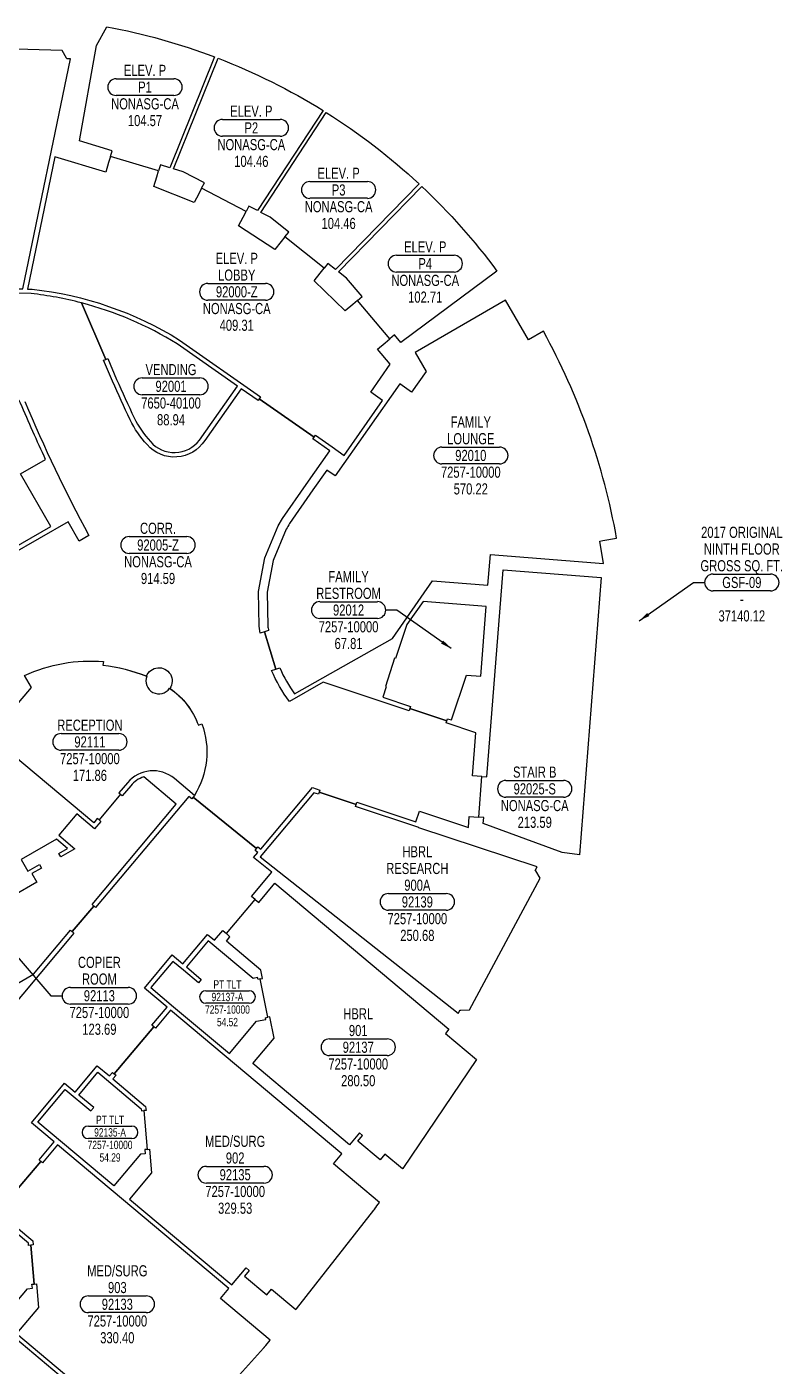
# Model space of a CAD drawing. Extents: x -1771 to 1587, y 4913 to 7321.
# Drawn here: x 774 to 1587, y 5866 to 7308 of the extents above; entities that cross this region are included whole.
import ezdxf
from ezdxf.enums import TextEntityAlignment as Align

# ---------------------------------------------------------------- set-up
doc = ezdxf.new("R2010")
doc.units = 0
doc.header["$LTSCALE"] = 48
doc.header["$MEASUREMENT"] = 0
doc.layers.get('0').update_dxf_attribs({"linetype": 'CONTINUOUS'})
for name, color, linetype in [('AREA', 3, 'CONTINUOUS'), ('AREA2', 1, 'CONTINUOUS'), ('COSTC', 6, 'CONTINUOUS'), ('PLINE2', 5, 'CONTINUOUS'), ('ROOMNA', 4, 'CONTINUOUS'), ('ROOMNO', 4, 'CONTINUOUS'), ('ROOMOV', 4, 'CONTINUOUS')]:
    doc.layers.add(name, color=color, linetype=linetype)
doc.dimstyles.get("Standard").update_dxf_attribs({"dimtxt": 0.18, "dimasz": 12, "dimexe": 0.18, "dimexo": 0.0625, "dimgap": 0.09, "dimtad": 0, "dimtih": 1, "dimtoh": 1, "dimdec": 4, "dimzin": 0, "dimtxsty": 'STANDARD', "dimcen": 0.09, "dimazin": 3, "dimtfac": 1, "dimtdec": 4, "dimtofl": 0, "dimtmove": 0, "dimatfit": 3, "dimtolj": 1, "dimtzin": 0})

# ---------------------------------------------------------------- blocks, each defined once
blk = doc.blocks.new('ROOM')
at = {"layer": 'ROOMOV'}
for p, q in [((-31, 9), (31, 9)), ((31, -9), (-31, -9))]:
    blk.add_line(p, q, dxfattribs=at)
for centre, start, end in [((-31, 0), 90, 270), ((31, 0), 270, 90)]:
    blk.add_arc(centre, 9.04, start, end, dxfattribs=at)
at = {"width": 0.75, "flags": 1}
for tag, p in [('FLFIN', (-60, -36)), ('ICRA', (60, -36)), ('FLCOND', (-60, -60)), ('FLTYPE', (-60, -48)), ('USER1', (60, -48)), ('USER2', (60, -60)), ('WLFIN', (-60, -72)), ('SITE', (-24, -72)), ('UCODE', (24, -72)), ('USER3', (60, -72)), ('WLTYPE', (-60, -84)), ('BLDG', (-24, -84)), ('UDESC', (24, -84)), ('USER4', (60, -84)), ('WLCOND', (-60, -96)), ('FLR', (-24, -96)), ('FCODE', (24, -96)), ('USER5', (60, -96)), ('CLFIN', (-60, -108)), ('COSTCD', (-24, -108)), ('FDESC', (24, -108)), ('USER6', (60, -108)), ('CLCOND', (-60, -132)), ('CLTYPE', (-60, -120)), ('DEPTD', (-24, -120)), ('RDES', (-24, -132)), ('CONTACT', (24, -132)), ('DIVISION', (24, -120)), ('USER7', (60, -120)), ('USER8', (60, -132)), ('CLHT', (-60, -144)), ('CHDATE', (-24, -144)), ('OCCUP', (24, -144)), ('BLOCK', (60, -144)), ('BASE', (-60, -156)), ('CBACK', (-24, -156)), ('PRCONTACT', (24, -156)), ('BLOCK2', (60, -156))]:
    blk.add_attdef(tag, text='', height=6, dxfattribs=at).set_placement(p, align=Align.MIDDLE_CENTER)
at = {"layer": 'AREA', "width": 0.75}
blk.add_attdef('AREA', text='', height=12, dxfattribs=at).set_placement((0, -36), align=Align.MIDDLE_CENTER)
at = {"layer": 'AREA2', "width": 0.75}
blk.add_attdef('AREA2', text='', height=12, dxfattribs=at).set_placement((0, -36), align=Align.MIDDLE_CENTER)
at = {"layer": 'COSTC', "width": 0.75}
blk.add_attdef('COSTC', text='', height=12, dxfattribs=at).set_placement((0, -18), align=Align.MIDDLE_CENTER)
at = {"layer": 'ROOMNA', "width": 0.75}
for tag, p in [('RMNAA', (0, 54)), ('RMNAB', (0, 36)), ('RMNAC', (0, 18))]:
    blk.add_attdef(tag, text='', height=12, dxfattribs=at).set_placement(p, align=Align.MIDDLE_CENTER)
at = {"layer": 'ROOMNO', "width": 0.75}
blk.add_attdef('RMNU', text='', height=12, dxfattribs=at).set_placement((0, 0), align=Align.MIDDLE_CENTER)

msp = doc.modelspace()

# ---------------------------------------------------------------- linework, layer by layer
at = {"layer": 'PLINE2', "color": 6}
for points in [[(830.5, 7184.6), (848.7, 7287.3), (860, 7307.5, -0.044734), (975.9, 7275.1), (927.6, 7155.8), (917.5, 7158.8), (915.6, 7152.5), (863.8, 7167.8), (865.7, 7174.1)], [(931.5, 7154.6), (979.6, 7273.6, -0.04685), (1092.5, 7217.5), (1022.2, 7109.7), (1012.8, 7114.6), (1009.7, 7108.7), (961.9, 7133.7), (964.9, 7139.6), (942.1, 7151.5)], [(1025.7, 7107.8), (1095.9, 7215.3, -0.04685), (1195.8, 7138.5), (1106.1, 7046.3), (1097.8, 7052.9), (1093.7, 7047.7), (1051.5, 7081.4), (1055.7, 7086.6), (1035.6, 7102.7)], [(1082.9, 7034.1), (1089.6, 7042.5), (1093.7, 7047.7), (1051.5, 7081.4), (1047.4, 7076.3), (1040.7, 7067.9), (1001.7, 7093.3), (1006.6, 7102.8), (1009.7, 7108.7), (961.9, 7133.7), (958.8, 7127.8), (953.8, 7118.3), (910.6, 7135.8), (913.7, 7146.1), (915.6, 7152.5), (863.8, 7167.8), (861.9, 7161.4), (858.9, 7151.1), (804.1, 7167.4), (774.7, 7025.3), (779.5, 7025.2, -0.110962), (938.2, 6970.4), (1025.4, 6909.2), (1024, 6907.2), (1083, 6865.9), (1084.4, 6867.9), (1102.4, 6855.3), (1102.4, 6855.3), (1115.3, 6846.3), (1156.6, 6905.2), (1143.8, 6914.2), (1164.9, 6944.3), (1151.2, 6960.5), (1159.4, 6967.4), (1164.4, 6971.7), (1129.5, 7012.9), (1124.5, 7008.6), (1116.3, 7001.7)], [(1109.3, 7043.8), (1198.7, 7135.8, -0.045392), (1279.7, 7044.4), (1176.3, 6967.9), (1169.5, 6976), (1164.4, 6971.7), (1129.5, 7012.9), (1134.6, 7017.2), (1117.9, 7036.8)], [(1000.5, 6920.7), (935.5, 6966.3, 0.074521), (832.5, 7010.4), (858.7, 6949.5), (860.9, 6950.5), (870.5, 6928.1, 0.006158), (889.4, 6886.7, 0.073548), (906.8, 6861.1, 0.474608), (959.5, 6862.6)], [(1329.6, 6979.8), (1313.6, 6970.6), (1289, 7013.3), (1191.6, 6957.1), (1203.4, 6936.6), (1187.8, 6914.3), (1175.1, 6923.2), (1105.7, 6824.1), (1096.5, 6830.5), (1081.7, 6809.1), (1056.6, 6773, 0.010958), (1052.9, 6766.7), (1038.8, 6733.2), (1032.3, 6699), (1033.1, 6662.6, 0.007538), (1033.9, 6657.7), (1029.4, 6656.3), (1041.6, 6616.1), (1046, 6617.5, 0.048405), (1061.9, 6589.5), (1167.1, 6649.3), (1210.4, 6711.2), (1270, 6706.6), (1272.6, 6739.5), (1394.3, 6730), (1390.2, 6753.9), (1393.6, 6754.5), (1393.6, 6754.5), (1408.4, 6757.1, 0.081815)], [(767.2, 6826.3), (794.1, 6841.8, -0.010092), (767.2, 6902.4, 0.360332), (745.6, 6913.7), (572.9, 6883.3), (572.5, 6885.7), (537.1, 6879.4), (537.5, 6877), (504.9, 6871.3), (624.8, 6663.7), (651.5, 6656.5), (654.4, 6658.2), (655.6, 6656.1), (686.8, 6674.1), (685.5, 6676.2), (759.9, 6719.1), (747.9, 6739.9), (799.8, 6769.9)], [(771.5, 6609.5, -0.128472), (856.3, 6624.4), (855.8, 6620.4, -0.072001), (902.8, 6608.5, 0.884146), (927.5, 6595.7, -0.154976), (958.4, 6555.9), (962.2, 6557.3, -0.233501), (954.1, 6480.4), (932.7, 6498.4, 0.414081), (882, 6493.9), (872.9, 6483), (874.7, 6481.5), (851.6, 6453.9), (849.7, 6455.5), (845.8, 6450.7), (734.7, 6543.9), (738, 6547.8), (736.1, 6549.4), (759.3, 6577), (761.1, 6575.4), (778.9, 6596.6)], [(1103.8, 6083.7), (1112.8, 6094.5), (928.5, 6249.2), (912.2, 6229.8), (910.4, 6231.3), (867.9, 6180.8), (869.8, 6179.2), (866.5, 6175.2), (901.7, 6145.7), (902.1, 6141.3), (899.7, 6141.1), (903.4, 6099.3), (905.8, 6099.5), (908, 6074.1), (884.3, 6045.8), (994.5, 5953.5), (1009.9, 5971.8), (1013.1, 5969.1), (1008, 5962.9), (1032, 5942.8), (1037.2, 5948.9), (1063.3, 5927), (1063.9, 5927.8), (1147.1, 6034.1), (1147.1, 6034.1), (1147.5, 6034.6), (1147.7, 6034.5, 0.00006), (1148.1, 6035), (1147.9, 6035.1, 0.000793), (1153.2, 6042.3)]]:
    msp.add_lwpolyline(points, format="xyb", close=True, dxfattribs=at)
for points in [[(821, 7272.9), (817.4, 7273), (817.4, 7272.9), (817, 7272.9), (816.5, 7273.8), (812, 7281.9), (651.3, 7286.7), (646.4, 7279), (645.8, 7278), (645.7, 7278), (645.4, 7278), (645.5, 7278.1), (641.8, 7278.2), (662.4, 7137.2), (678.2, 7028.2), (684.6, 7028), (684.6, 7028), (720.6, 7026.9), (720.5, 7024.5), (764.5, 7023.2), (764.6, 7025.6), (769.7, 7025.5)], [(1286.4, 6723.1), (1391.8, 6714.8), (1368.5, 6416.5), (1349.9, 6418.8), (1264.9, 6450), (1265.5, 6456.5), (1260, 6456.8), (1263.4, 6500.7), (1268.9, 6500.3)], [(1268.2, 6683.8), (1200.1, 6689), (1182.8, 6664.4), (1170.6, 6627.6), (1169.6, 6627.9), (1159.6, 6597.5), (1160.6, 6597.2), (1156.9, 6585.9), (1186.6, 6576.1), (1185.8, 6573.8), (1225.7, 6560.6), (1226.5, 6562.9), (1230.9, 6561.5), (1246.9, 6609.9), (1262.4, 6608.7)], [(1326.3, 6391.3), (1321.5, 6399.1), (1320.8, 6400.3), (1321, 6400.2), (1321.1, 6400.4), (1321.2, 6400.4), (1322.9, 6403.6), (1195.6, 6445.6), (1195.6, 6445.7), (1127.3, 6468.3), (1128.1, 6470.6), (1088.2, 6483.8), (1087.5, 6481.5), (1082.7, 6483), (1024.9, 6414.1), (1237.8, 6245.8), (1237.9, 6245.7), (1239.7, 6248.9), (1239.6, 6249), (1239.8, 6249.3), (1240.8, 6249.3), (1250.1, 6249.7)], [(992.4, 6328.3), (988.5, 6331.6), (1019.4, 6368.3), (1023.3, 6365), (1040.8, 6385.9), (1228, 6228.6), (1224.2, 6224.1), (1257.5, 6196.2), (1178.3, 6078.7), (1178.1, 6078.4), (1159.2, 6094.3), (1154, 6088.1), (1130, 6108.3), (1135.1, 6114.5), (1131.9, 6117.2), (1121.1, 6104.4), (1017.1, 6191.7), (1040.1, 6219), (1035.4, 6242), (1033.1, 6241.6), (1024.8, 6282.8), (1027.4, 6283.3), (1025.7, 6292.3), (988.5, 6323.5)], [(1024.8, 6282.8), (1022.6, 6282.3), (1022.2, 6284.3), (1017.2, 6283.4), (969, 6323.8), (945.5, 6295.8), (961.5, 6282.3), (958.4, 6278.6), (942.3, 6292.1), (942.3, 6292.1), (930.8, 6301.7), (907.1, 6273.5), (931.6, 6252.9), (931.6, 6252.9), (991.9, 6202.4), (1021.1, 6237.2), (1031, 6239.2), (1030.7, 6241.1), (1033.1, 6241.6)], [(785.6, 6128.7), (815.1, 6163.8), (842.7, 6140.7), (845.8, 6144.4), (829.7, 6157.9), (850.3, 6182.4), (897, 6143.2), (897.2, 6140.9), (899.6, 6141.1), (903.4, 6099.3), (900.9, 6099.1), (901.3, 6094.7), (896.2, 6094.3), (867.6, 6060.1)], [(778.2, 5996.3), (775.7, 5996.1), (775.5, 5998.4), (728.8, 6037.6), (708.2, 6013.1), (724.3, 5999.6), (721.2, 5995.9), (693.6, 6019), (664.1, 5983.9), (746, 5915.2), (774.7, 5949.4), (779.8, 5949.9), (779.4, 5954.3), (781.9, 5954.5)]]:
    msp.add_lwpolyline(points, close=True, dxfattribs=at)
for points in [[(771.5, 6609.5, -0.128472), (856.3, 6624.4), (855.8, 6620.4, -0.071629), (902.6, 6608.5, -1.130694), (927.7, 6595.5, -0.154207), (958.4, 6555.9), (962.2, 6557.3, -0.233501), (954.1, 6480.4), (954.2, 6480.4), (952.7, 6478.6), (1021, 6423.1), (1022.5, 6425), (1025.6, 6422.5), (1081.1, 6488.7), (1089, 6486.1), (1088.2, 6483.8), (1128.1, 6470.6), (1128.9, 6472.9), (1192.5, 6451.9), (1196.3, 6463.3), (1249, 6445.8), (1249.9, 6457.5), (1254.6, 6457.2), (1260, 6456.8), (1263.4, 6500.7), (1253.3, 6501.4), (1256.9, 6547.7), (1225, 6558.3), (1225.7, 6560.6), (1185.8, 6573.8), (1185.1, 6571.5), (1092.6, 6602.1), (1056.3, 6581.4, -0.05491), (1037.1, 6614.8), (1041.6, 6616.1), (1029.4, 6656.3), (1025, 6655), (1023.8, 6662.4), (1023, 6699.8), (1029.9, 6735.9), (1044.3, 6770.3), (1048.8, 6778.4), (1074.3, 6814.8), (1099.8, 6851.2), (1081.6, 6863.9), (1083, 6865.9), (1024, 6907.2), (1022.7, 6905.2), (1004.5, 6917.9), (965.2, 6862.2, -0.498633), (903.2, 6857.8, -0.073604), (885, 6884.6, -0.006164), (866.1, 6926.1), (856.4, 6948.6), (858.7, 6949.5), (832.5, 7010.4, 0.036359), (778.5, 7020.4), (764.4, 7020.8)], [(771.7, 6904.3, 0.024412), (840.6, 6760.1), (830.2, 6754.1), (818.2, 6774.8), (755.8, 6738.8)], [(752.1, 6271.1), (781.1, 6287.8), (820.9, 6335.2), (822.8, 6333.7), (845.9, 6361.3), (844.1, 6362.8), (934.7, 6470.9), (899.6, 6500.3, 0.137486), (885.7, 6490.8), (876.6, 6479.9), (874.7, 6481.5), (851.6, 6453.9), (853.5, 6452.3), (846.8, 6444.4), (827.6, 6460.4), (808.4, 6437.4), (825.6, 6423), (810.4, 6414.2), (808.3, 6417.9), (817.7, 6423.3), (805.9, 6433.2), (767.8, 6411.2), (775.1, 6398.7), (787.5, 6405.9), (789.6, 6402.2), (779.2, 6396.2), (784.6, 6386.8), (710.1, 6343.8)], [(938.2, 5785.1), (1028.5, 5885.6), (1028.5, 5885.6), (1028.9, 5886), (1029, 5885.9, 0.000058), (1029.4, 5886.4), (1029.3, 5886.5, 0.00089), (1035.8, 5894.1), (982.3, 5938.9), (991.3, 5949.7), (807, 6104.4), (790.7, 6085), (788.9, 6086.5), (746.4, 6036), (748.3, 6034.4), (745, 6030.4), (780.2, 6000.9), (780.6, 5996.5), (778.2, 5996.3), (781.9, 5954.5), (784.3, 5954.7), (786.5, 5929.3), (762.8, 5901.1), (873, 5808.7)]]:
    msp.add_lwpolyline(points, format="xyb", dxfattribs=at)
for points in [[(746.4, 6036), (788.9, 6086.5), (787, 6088.1), (803.3, 6107.5), (778.8, 6128.1), (814.5, 6170.7), (826, 6161.1), (849.7, 6189.3), (862.7, 6178.4), (866.1, 6182.3), (867.9, 6180.8), (910.4, 6231.3), (908.5, 6232.9), (924.8, 6252.3), (900.3, 6272.9), (930.2, 6308.6), (941.7, 6298.9), (968.4, 6330.7), (975.9, 6324.4), (984.6, 6334.9), (988.5, 6331.6), (1019.4, 6368.3), (1015.5, 6371.6), (1037.6, 6397.9), (1017.9, 6413.4), (1022.4, 6418.8), (1019.5, 6421.2), (1021, 6423.1), (952.7, 6478.6), (951.2, 6476.7), (948.1, 6479.3), (847.8, 6359.7), (845.9, 6361.3), (822.8, 6333.7), (824.6, 6332.1), (679.7, 6159.3)], [(869.8, 5804.9), (685.5, 5959.6), (669.2, 5940.2), (667.4, 5941.8), (625, 5891.2), (626.8, 5889.7), (623.5, 5885.7), (658.4, 5856.4)]]:
    msp.add_lwpolyline(points, dxfattribs=at)

# ---------------------------------------------------------------- block references
at = {"layer": 'ROOMNO'}
ref = msp.add_blockref('ROOM', (901, 7242.6), dxfattribs=at)
ref.add_attrib('RMNU', 'P1', dxfattribs={"height": 12, "width": 0.75}).set_placement((901, 7242.6), align=Align.MIDDLE_CENTER)
ref.add_attrib('RMNAC', 'ELEV. P', dxfattribs={"layer": 'ROOMNA', "height": 12, "width": 0.75}).set_placement((901, 7260.6), align=Align.MIDDLE_CENTER)
ref.add_attrib('COSTC', 'NONASG-CA', dxfattribs={"layer": 'COSTC', "height": 12, "width": 0.75}).set_placement((901, 7224.6), align=Align.MIDDLE_CENTER)
ref.add_attrib('AREA2', '104.57', dxfattribs={"layer": 'AREA2', "height": 12, "width": 0.75}).set_placement((901, 7206.6), align=Align.MIDDLE_CENTER)
ref = msp.add_blockref('ROOM', (1015.4, 7198.7), dxfattribs=at)
ref.add_attrib('RMNU', 'P2', dxfattribs={"height": 12, "width": 0.75}).set_placement((1015.4, 7198.7), align=Align.MIDDLE_CENTER)
ref.add_attrib('RMNAC', 'ELEV. P', dxfattribs={"layer": 'ROOMNA', "height": 12, "width": 0.75}).set_placement((1015.4, 7216.7), align=Align.MIDDLE_CENTER)
ref.add_attrib('COSTC', 'NONASG-CA', dxfattribs={"layer": 'COSTC', "height": 12, "width": 0.75}).set_placement((1015.4, 7180.7), align=Align.MIDDLE_CENTER)
ref.add_attrib('AREA2', '104.46', dxfattribs={"layer": 'AREA2', "height": 12, "width": 0.75}).set_placement((1015.4, 7162.7), align=Align.MIDDLE_CENTER)
ref = msp.add_blockref('ROOM', (1109.3, 7131.9), dxfattribs=at)
ref.add_attrib('RMNU', 'P3', dxfattribs={"height": 12, "width": 0.75}).set_placement((1109.3, 7131.9), align=Align.MIDDLE_CENTER)
ref.add_attrib('RMNAC', 'ELEV. P', dxfattribs={"layer": 'ROOMNA', "height": 12, "width": 0.75}).set_placement((1109.3, 7149.9), align=Align.MIDDLE_CENTER)
ref.add_attrib('COSTC', 'NONASG-CA', dxfattribs={"layer": 'COSTC', "height": 12, "width": 0.75}).set_placement((1109.3, 7113.9), align=Align.MIDDLE_CENTER)
ref.add_attrib('AREA2', '104.46', dxfattribs={"layer": 'AREA2', "height": 12, "width": 0.75}).set_placement((1109.3, 7095.9), align=Align.MIDDLE_CENTER)
ref = msp.add_blockref('ROOM', (999.7, 7022.3), dxfattribs=at)
ref.add_attrib('RMNU', '92000-Z', dxfattribs={"height": 12, "width": 0.75}).set_placement((999.7, 7022.3), align=Align.MIDDLE_CENTER)
ref.add_attrib('RMNAB', 'ELEV. P', dxfattribs={"layer": 'ROOMNA', "height": 12, "width": 0.75}).set_placement((999.7, 7058.3), align=Align.MIDDLE_CENTER)
ref.add_attrib('RMNAC', 'LOBBY', dxfattribs={"layer": 'ROOMNA', "height": 12, "width": 0.75}).set_placement((999.7, 7040.3), align=Align.MIDDLE_CENTER)
ref.add_attrib('COSTC', 'NONASG-CA', dxfattribs={"layer": 'COSTC', "height": 12, "width": 0.75}).set_placement((999.7, 7004.3), align=Align.MIDDLE_CENTER)
ref.add_attrib('AREA2', '409.31', dxfattribs={"layer": 'AREA2', "height": 12, "width": 0.75}).set_placement((999.7, 6986.3), align=Align.MIDDLE_CENTER)
ref = msp.add_blockref('ROOM', (1202.5, 7052.6), dxfattribs=at)
ref.add_attrib('RMNU', 'P4', dxfattribs={"height": 12, "width": 0.75}).set_placement((1202.5, 7052.6), align=Align.MIDDLE_CENTER)
ref.add_attrib('RMNAC', 'ELEV. P', dxfattribs={"layer": 'ROOMNA', "height": 12, "width": 0.75}).set_placement((1202.5, 7070.6), align=Align.MIDDLE_CENTER)
ref.add_attrib('COSTC', 'NONASG-CA', dxfattribs={"layer": 'COSTC', "height": 12, "width": 0.75}).set_placement((1202.5, 7034.6), align=Align.MIDDLE_CENTER)
ref.add_attrib('AREA2', '102.71', dxfattribs={"layer": 'AREA2', "height": 12, "width": 0.75}).set_placement((1202.5, 7016.6), align=Align.MIDDLE_CENTER)
ref = msp.add_blockref('ROOM', (929, 6920.6), dxfattribs=at)
ref.add_attrib('RMNU', '92001', dxfattribs={"height": 12, "width": 0.75}).set_placement((929, 6920.6), align=Align.MIDDLE_CENTER)
ref.add_attrib('RMNAC', 'VENDING', dxfattribs={"layer": 'ROOMNA', "height": 12, "width": 0.75}).set_placement((929, 6938.6), align=Align.MIDDLE_CENTER)
ref.add_attrib('COSTC', '7650-40100', dxfattribs={"layer": 'COSTC', "height": 12, "width": 0.75}).set_placement((929, 6902.6), align=Align.MIDDLE_CENTER)
ref.add_attrib('AREA2', '88.94', dxfattribs={"layer": 'AREA2', "height": 12, "width": 0.75}).set_placement((929, 6884.6), align=Align.MIDDLE_CENTER)
ref = msp.add_blockref('ROOM', (1251.5, 6846.2), dxfattribs=at)
ref.add_attrib('RMNU', '92010', dxfattribs={"height": 12, "width": 0.75}).set_placement((1251.5, 6846.2), align=Align.MIDDLE_CENTER)
ref.add_attrib('RMNAB', 'FAMILY', dxfattribs={"layer": 'ROOMNA', "height": 12, "width": 0.75}).set_placement((1251.5, 6882.2), align=Align.MIDDLE_CENTER)
ref.add_attrib('RMNAC', 'LOUNGE', dxfattribs={"layer": 'ROOMNA', "height": 12, "width": 0.75}).set_placement((1251.5, 6864.2), align=Align.MIDDLE_CENTER)
ref.add_attrib('COSTC', '7257-10000', dxfattribs={"layer": 'COSTC', "height": 12, "width": 0.75}).set_placement((1251.5, 6828.2), align=Align.MIDDLE_CENTER)
ref.add_attrib('AREA2', '570.22', dxfattribs={"layer": 'AREA2', "height": 12, "width": 0.75}).set_placement((1251.5, 6810.2), align=Align.MIDDLE_CENTER)
ref = msp.add_blockref('ROOM', (915, 6749.8), dxfattribs=at)
ref.add_attrib('RMNU', '92005-Z', dxfattribs={"height": 12, "width": 0.75}).set_placement((915, 6749.8), align=Align.MIDDLE_CENTER)
ref.add_attrib('RMNAC', 'CORR.', dxfattribs={"layer": 'ROOMNA', "height": 12, "width": 0.75}).set_placement((915, 6767.8), align=Align.MIDDLE_CENTER)
ref.add_attrib('COSTC', 'NONASG-CA', dxfattribs={"layer": 'COSTC', "height": 12, "width": 0.75}).set_placement((915, 6731.8), align=Align.MIDDLE_CENTER)
ref.add_attrib('AREA2', '914.59', dxfattribs={"layer": 'AREA2', "height": 12, "width": 0.75}).set_placement((915, 6713.8), align=Align.MIDDLE_CENTER)
ref = msp.add_blockref('ROOM', (1543.1, 6709.5), dxfattribs=at)
ref.add_attrib('RMNU', 'GSF-09', dxfattribs={"height": 12, "width": 0.75}).set_placement((1543.1, 6709.5), align=Align.MIDDLE_CENTER)
ref.add_attrib('RMNAA', '2017 ORIGINAL', dxfattribs={"layer": 'ROOMNA', "height": 12, "width": 0.75}).set_placement((1543.1, 6763.5), align=Align.MIDDLE_CENTER)
ref.add_attrib('RMNAB', 'NINTH FLOOR', dxfattribs={"layer": 'ROOMNA', "height": 12, "width": 0.75}).set_placement((1543.1, 6745.5), align=Align.MIDDLE_CENTER)
ref.add_attrib('RMNAC', 'GROSS SQ. FT.', dxfattribs={"layer": 'ROOMNA', "height": 12, "width": 0.75}).set_placement((1543.1, 6727.5), align=Align.MIDDLE_CENTER)
ref.add_attrib('COSTC', '-', dxfattribs={"layer": 'COSTC', "height": 12, "width": 0.75}).set_placement((1543.1, 6691.5), align=Align.MIDDLE_CENTER)
ref.add_attrib('AREA', '37140.12', dxfattribs={"layer": 'AREA', "height": 12, "width": 0.75}).set_placement((1543.1, 6673.5), align=Align.MIDDLE_CENTER)
ref = msp.add_blockref('ROOM', (1120, 6679.8), dxfattribs=at)
ref.add_attrib('RMNU', '92012', dxfattribs={"height": 12, "width": 0.75}).set_placement((1120, 6679.8), align=Align.MIDDLE_CENTER)
ref.add_attrib('RMNAB', 'FAMILY', dxfattribs={"layer": 'ROOMNA', "height": 12, "width": 0.75}).set_placement((1120, 6715.8), align=Align.MIDDLE_CENTER)
ref.add_attrib('RMNAC', 'RESTROOM', dxfattribs={"layer": 'ROOMNA', "height": 12, "width": 0.75}).set_placement((1120, 6697.8), align=Align.MIDDLE_CENTER)
ref.add_attrib('COSTC', '7257-10000', dxfattribs={"layer": 'COSTC', "height": 12, "width": 0.75}).set_placement((1120, 6661.8), align=Align.MIDDLE_CENTER)
ref.add_attrib('AREA2', '67.81', dxfattribs={"layer": 'AREA2', "height": 12, "width": 0.75}).set_placement((1120, 6643.8), align=Align.MIDDLE_CENTER)
ref = msp.add_blockref('ROOM', (841.7, 6537.9), dxfattribs=at)
ref.add_attrib('RMNU', '92111', dxfattribs={"height": 12, "width": 0.75}).set_placement((841.7, 6537.9), align=Align.MIDDLE_CENTER)
ref.add_attrib('RMNAC', 'RECEPTION', dxfattribs={"layer": 'ROOMNA', "height": 12, "width": 0.75}).set_placement((841.7, 6555.9), align=Align.MIDDLE_CENTER)
ref.add_attrib('COSTC', '7257-10000', dxfattribs={"layer": 'COSTC', "height": 12, "width": 0.75}).set_placement((841.7, 6519.9), align=Align.MIDDLE_CENTER)
ref.add_attrib('AREA2', '171.86', dxfattribs={"layer": 'AREA2', "height": 12, "width": 0.75}).set_placement((841.7, 6501.9), align=Align.MIDDLE_CENTER)
ref = msp.add_blockref('ROOM', (1320.3, 6487.4), dxfattribs=at)
ref.add_attrib('RMNU', '92025-S', dxfattribs={"height": 12, "width": 0.75}).set_placement((1320.3, 6487.4), align=Align.MIDDLE_CENTER)
ref.add_attrib('RMNAC', 'STAIR B', dxfattribs={"layer": 'ROOMNA', "height": 12, "width": 0.75}).set_placement((1320.3, 6505.4), align=Align.MIDDLE_CENTER)
ref.add_attrib('COSTC', 'NONASG-CA', dxfattribs={"layer": 'COSTC', "height": 12, "width": 0.75}).set_placement((1320.3, 6469.4), align=Align.MIDDLE_CENTER)
ref.add_attrib('AREA2', '213.59', dxfattribs={"layer": 'AREA2', "height": 12, "width": 0.75}).set_placement((1320.3, 6451.4), align=Align.MIDDLE_CENTER)
ref = msp.add_blockref('ROOM', (1194, 6365.7), dxfattribs=at)
ref.add_attrib('RMNU', '92139', dxfattribs={"height": 12, "width": 0.75}).set_placement((1194, 6365.7), align=Align.MIDDLE_CENTER)
ref.add_attrib('RMNAA', 'HBRL', dxfattribs={"layer": 'ROOMNA', "height": 12, "width": 0.75}).set_placement((1194, 6419.7), align=Align.MIDDLE_CENTER)
ref.add_attrib('RMNAB', 'RESEARCH', dxfattribs={"layer": 'ROOMNA', "height": 12, "width": 0.75}).set_placement((1194, 6401.7), align=Align.MIDDLE_CENTER)
ref.add_attrib('RMNAC', '900A', dxfattribs={"layer": 'ROOMNA', "height": 12, "width": 0.75}).set_placement((1194, 6383.7), align=Align.MIDDLE_CENTER)
ref.add_attrib('COSTC', '7257-10000', dxfattribs={"layer": 'COSTC', "height": 12, "width": 0.75}).set_placement((1194, 6347.7), align=Align.MIDDLE_CENTER)
ref.add_attrib('AREA2', '250.68', dxfattribs={"layer": 'AREA2', "height": 12, "width": 0.75}).set_placement((1194, 6329.7), align=Align.MIDDLE_CENTER)
ref = msp.add_blockref('ROOM', (851.9, 6264.7), dxfattribs=at)
ref.add_attrib('RMNU', '92113', dxfattribs={"height": 12, "width": 0.75}).set_placement((851.9, 6264.7), align=Align.MIDDLE_CENTER)
ref.add_attrib('RMNAB', 'COPIER', dxfattribs={"layer": 'ROOMNA', "height": 12, "width": 0.75}).set_placement((851.9, 6300.7), align=Align.MIDDLE_CENTER)
ref.add_attrib('RMNAC', 'ROOM', dxfattribs={"layer": 'ROOMNA', "height": 12, "width": 0.75}).set_placement((851.9, 6282.7), align=Align.MIDDLE_CENTER)
ref.add_attrib('COSTC', '7257-10000', dxfattribs={"layer": 'COSTC', "height": 12, "width": 0.75}).set_placement((851.9, 6246.7), align=Align.MIDDLE_CENTER)
ref.add_attrib('AREA2', '123.69', dxfattribs={"layer": 'AREA2', "height": 12, "width": 0.75}).set_placement((851.9, 6228.7), align=Align.MIDDLE_CENTER)
ref = msp.add_blockref('ROOM', (989.7, 6263.4), dxfattribs=dict(at, xscale=0.75, yscale=0.75, zscale=0.75))
ref.add_attrib('RMNU', '92137-A', dxfattribs={"height": 9, "width": 0.75}).set_placement((989.7, 6263.4), align=Align.MIDDLE_CENTER)
ref.add_attrib('RMNAC', 'PT TLT', dxfattribs={"layer": 'ROOMNA', "height": 9, "width": 0.75}).set_placement((989.7, 6276.9), align=Align.MIDDLE_CENTER)
ref.add_attrib('COSTC', '7257-10000', dxfattribs={"layer": 'COSTC', "height": 9, "width": 0.75}).set_placement((989.7, 6249.9), align=Align.MIDDLE_CENTER)
ref.add_attrib('AREA2', '54.52', dxfattribs={"layer": 'AREA2', "height": 9, "width": 0.75}).set_placement((989.7, 6236.4), align=Align.MIDDLE_CENTER)
ref = msp.add_blockref('ROOM', (1130.4, 6209.3), dxfattribs=at)
ref.add_attrib('RMNU', '92137', dxfattribs={"height": 12, "width": 0.75}).set_placement((1130.4, 6209.3), align=Align.MIDDLE_CENTER)
ref.add_attrib('RMNAB', 'HBRL', dxfattribs={"layer": 'ROOMNA', "height": 12, "width": 0.75}).set_placement((1130.4, 6245.3), align=Align.MIDDLE_CENTER)
ref.add_attrib('RMNAC', '901', dxfattribs={"layer": 'ROOMNA', "height": 12, "width": 0.75}).set_placement((1130.4, 6227.3), align=Align.MIDDLE_CENTER)
ref.add_attrib('COSTC', '7257-10000', dxfattribs={"layer": 'COSTC', "height": 12, "width": 0.75}).set_placement((1130.4, 6191.3), align=Align.MIDDLE_CENTER)
ref.add_attrib('AREA2', '280.50', dxfattribs={"layer": 'AREA2', "height": 12, "width": 0.75}).set_placement((1130.4, 6173.3), align=Align.MIDDLE_CENTER)
ref = msp.add_blockref('ROOM', (863.4, 6117.7), dxfattribs=dict(at, xscale=0.75, yscale=0.75, zscale=0.75))
ref.add_attrib('RMNU', '92135-A', dxfattribs={"height": 9, "width": 0.75}).set_placement((863.4, 6117.7), align=Align.MIDDLE_CENTER)
ref.add_attrib('RMNAC', 'PT TLT', dxfattribs={"layer": 'ROOMNA', "height": 9, "width": 0.75}).set_placement((863.4, 6131.2), align=Align.MIDDLE_CENTER)
ref.add_attrib('COSTC', '7257-10000', dxfattribs={"layer": 'COSTC', "height": 9, "width": 0.75}).set_placement((863.4, 6104.2), align=Align.MIDDLE_CENTER)
ref.add_attrib('AREA2', '54.29', dxfattribs={"layer": 'AREA2', "height": 9, "width": 0.75}).set_placement((863.4, 6090.7), align=Align.MIDDLE_CENTER)
ref = msp.add_blockref('ROOM', (998, 6072.1), dxfattribs=at)
ref.add_attrib('RMNU', '92135', dxfattribs={"height": 12, "width": 0.75}).set_placement((998, 6072.1), align=Align.MIDDLE_CENTER)
ref.add_attrib('RMNAB', 'MED/SURG', dxfattribs={"layer": 'ROOMNA', "height": 12, "width": 0.75}).set_placement((998, 6108.1), align=Align.MIDDLE_CENTER)
ref.add_attrib('RMNAC', '902', dxfattribs={"layer": 'ROOMNA', "height": 12, "width": 0.75}).set_placement((998, 6090.1), align=Align.MIDDLE_CENTER)
ref.add_attrib('COSTC', '7257-10000', dxfattribs={"layer": 'COSTC', "height": 12, "width": 0.75}).set_placement((998, 6054.1), align=Align.MIDDLE_CENTER)
ref.add_attrib('AREA2', '329.53', dxfattribs={"layer": 'AREA2', "height": 12, "width": 0.75}).set_placement((998, 6036.1), align=Align.MIDDLE_CENTER)
ref = msp.add_blockref('ROOM', (871.2, 5932.7), dxfattribs=at)
ref.add_attrib('RMNU', '92133', dxfattribs={"height": 12, "width": 0.75}).set_placement((871.2, 5932.7), align=Align.MIDDLE_CENTER)
ref.add_attrib('RMNAB', 'MED/SURG', dxfattribs={"layer": 'ROOMNA', "height": 12, "width": 0.75}).set_placement((871.2, 5968.7), align=Align.MIDDLE_CENTER)
ref.add_attrib('RMNAC', '903', dxfattribs={"layer": 'ROOMNA', "height": 12, "width": 0.75}).set_placement((871.2, 5950.7), align=Align.MIDDLE_CENTER)
ref.add_attrib('COSTC', '7257-10000', dxfattribs={"layer": 'COSTC', "height": 12, "width": 0.75}).set_placement((871.2, 5914.7), align=Align.MIDDLE_CENTER)
ref.add_attrib('AREA2', '330.40', dxfattribs={"layer": 'AREA2', "height": 12, "width": 0.75}).set_placement((871.2, 5896.7), align=Align.MIDDLE_CENTER)

# ---------------------------------------------------------------- leaders
for points, override in [([(1432.6, 6668.1), (1491.1, 6709.5), (1503.1, 6709.5)], {"dimgap": 0.09, "dimtad": 0}), ([(1230.5, 6638.4), (1172.1, 6679.8), (1160.1, 6679.8)], {"dimgap": 0.09, "dimtad": 0}), ([(742.1, 6331.8), (799.8, 6264.7), (811.8, 6264.7)], {"dimgap": 12, "dimtad": 0})]:
    msp.add_leader(points, dimstyle='STANDARD', override=override, dxfattribs=at)

doc.saveas('drawing.dxf')
